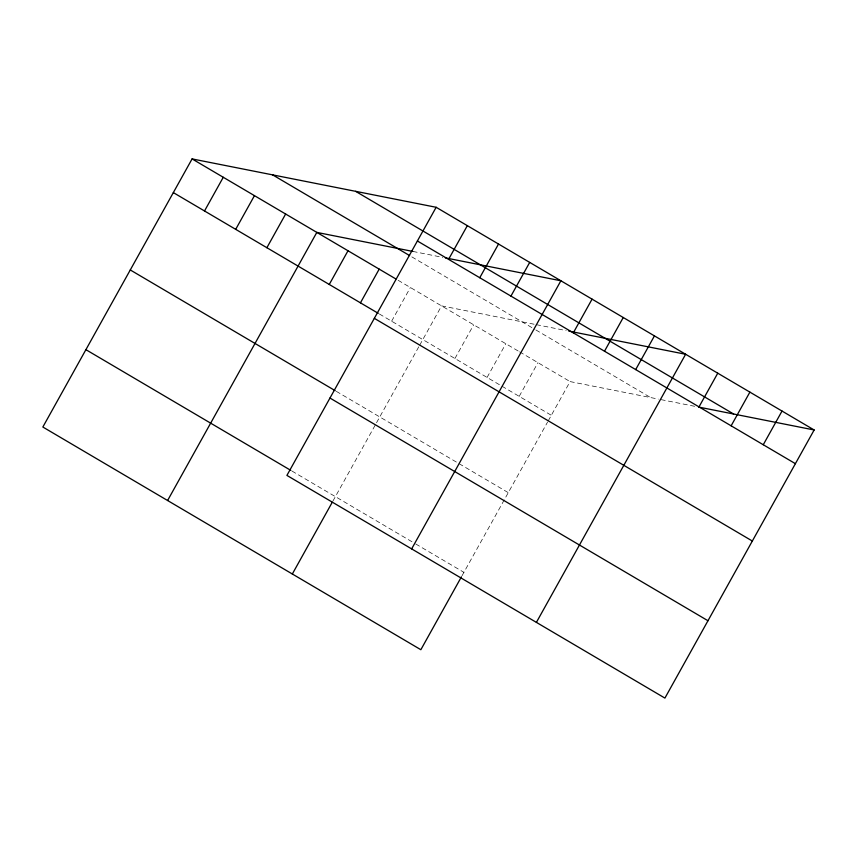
<?xml version="1.0" encoding="UTF-8"?>
<svg xmlns="http://www.w3.org/2000/svg" width="857" height="857" viewBox="0 0 857 857"><rect width="100%" height="100%" fill="white"/><g stroke="black" fill="none" stroke-linecap="round" stroke-linejoin="round"><path stroke-width="0.64" stroke-dasharray="4.29 3.21" d="M391.628 321.204L410.385 287.502M332.891 501.12L375.902 423.861M376.544 422.705L419.062 346.303M419.694 345.178L441.569 305.874L535.068 324.417M454.938 358.505L473.696 324.803M487.076 377.434L505.823 343.732M519.203 396.363L537.96 362.661M462.041 575.711L547.591 422.019M548.212 420.894L570.087 381.59L658.412 399.105M412.924 251.444L442.748 257.357M536.364 324.674L566.188 330.588M661.004 399.619L694.716 406.304M411.842 256.886L534.725 329.281M535.882 329.956L650.624 397.562M398.13 280.293L518.453 351.166M519.599 351.852L570.087 381.59M379.372 313.983L500.842 385.543M501.988 386.218L551.33 415.291M336.319 391.349L508.276 492.646M291.958 471.05L414.574 543.284M415.72 543.959L463.916 572.347"/><path stroke-width="1.29" d="M436.149 207.287L286.913 475.41L664.914 698.091L814.15 429.978L436.149 207.287L192.086 158.909L42.85 427.022L420.851 649.713L461.42 576.836M204.512 210.972L223.27 177.281M235.696 229.344L254.454 195.653M266.881 247.716L285.638 214.025M167.597 500.509L316.822 232.397L412.924 251.444M329.259 284.46L348.006 250.758M360.443 302.832L379.19 269.13M448.575 259.36L467.333 225.659M292.333 573.997L332.27 502.245M479.759 277.732L498.517 244.031M510.943 296.104L529.701 262.403M411.649 548.898L560.885 280.775L445.34 257.871M573.312 332.848L592.069 299.147M604.506 351.22L623.253 317.518M635.69 369.592L654.437 335.89M536.396 622.386L685.632 354.262L568.78 331.102M699.001 406.893L717.759 373.191M731.139 425.811L749.886 392.12M763.266 444.74L782.023 411.049M698.605 407.064L814.15 429.978M355.601 191.325L733.613 414.006M417.391 240.988L795.392 463.669M272.622 174.871L409.614 255.579M192.086 158.909L395.902 278.975M173.328 192.6L378.258 313.33M374.327 318.343L752.339 541.035M130.275 269.955L335.205 390.685M329.966 398.044L707.978 620.736M85.904 349.667L290.844 470.397"/></g></svg>
